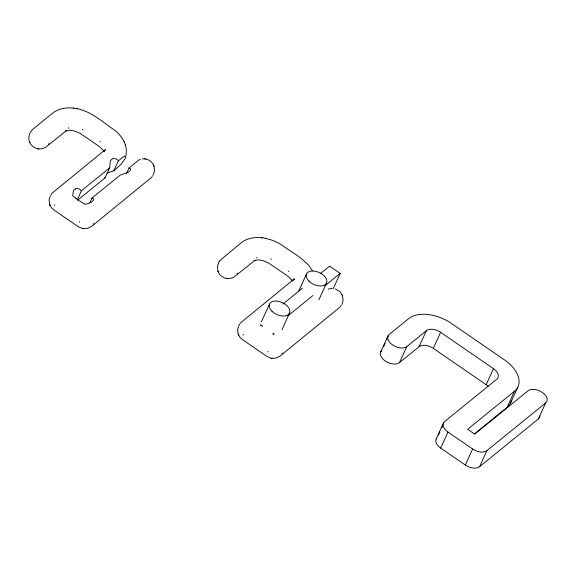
<?xml version="1.0" encoding="UTF-8"?>
<svg xmlns="http://www.w3.org/2000/svg" width="576" height="576" viewBox="0 0 576 576"><rect width="100%" height="100%" fill="white"/><g stroke="black" fill="none" stroke-linecap="round" stroke-linejoin="round"><path stroke-width="0.86" d="M126.022 155.959L126.36 149.062L125.23 144.374M104.422 151.402L104.587 150.876M48.557 144.187L48.852 143.546M68.148 128.282L68.436 127.642M50.335 195.638L49.039 200.045L49.752 204.754M51.149 194.933L51.444 194.292M82.397 129.924L82.692 129.276M54.518 205.409L54.814 204.768M100.015 142.034L100.31 141.394M77.537 199.274L81.41 190.771L109.706 167.789L110.311 161.237A10.152 6.473 55.4 0 1 111.017 160.027L112.385 158.918A10.152 6.473 55.4 0 1 113.702 158.486L116.582 159.005L118.411 160.726L113.832 170.777L107.035 173.074M79.186 222.372L79.474 221.731M89.87 202.68L91.98 198.043L120.276 175.061L127.073 172.764A10.152 4.558 -1.8 0 0 128.498 172.051L129.866 170.942A10.152 4.558 -1.8 0 0 130.435 170.028L130.399 168.602L128.981 167.998L126.511 173.405M77.522 200.261L105.127 177.84L109.706 167.789M93.434 224.014L93.73 223.373M152.194 176.292L152.489 175.644M153.302 174.938L154.598 170.532L153.893 165.83M219.463 261.72L219.751 261.072M237.082 273.83L237.377 273.19M256.666 257.926L256.961 257.285M239.674 324.576L239.962 323.935M270.922 259.567L271.21 258.919M243.043 335.052L243.331 334.411M261.446 321.797L269.489 304.15M288.54 271.678L288.828 271.037M267.703 352.015L267.998 351.374M298.807 290.945L306.482 274.104M281.93 329.789L289.606 312.941M281.959 353.657L282.247 353.016M318.924 299.736L326.606 282.895M333.317 288.504L340.207 273.391L329.63 266.126L320.573 273.485M340.718 305.935L341.014 305.294M341.827 304.582L343.123 300.175L342.41 295.474M380.743 351.864L388.058 335.822M383.681 346.507L385.142 343.296M386.971 339.286L388.066 336.881M381.852 350.518A10.98 6.545 24.5 0 0 385.222 360.994A10.98 6.545 24.5 0 0 399.47 362.628L406.786 346.586L426.37 330.682A10.98 6.545 24.5 0 1 440.626 332.316L493.481 368.669A10.98 6.545 24.5 0 1 496.843 379.145L444.614 421.567A10.98 6.545 24.5 0 0 447.984 432.043L472.644 449.006A10.98 6.545 24.5 0 0 486.9 450.641L545.659 402.919A10.98 6.545 24.5 0 0 542.29 392.443A10.98 6.545 24.5 0 0 528.041 390.802L474.718 434.11L467.669 429.264L514.462 391.262A32.94 19.642 24.5 0 0 504.36 359.827L451.505 323.482A32.94 19.642 24.5 0 0 408.751 318.564L389.167 334.469A10.98 6.545 24.5 0 0 392.537 344.945A10.98 6.545 24.5 0 0 406.786 346.586M399.47 362.628L419.062 346.723L426.37 330.682M419.062 346.723A10.98 6.545 24.5 0 1 433.31 348.365L440.626 332.316M436.19 438.955L443.506 422.914M438.401 435.204L439.862 431.993M441.691 427.982L442.786 425.578M539.892 415.944A10.98 6.545 24.5 0 1 538.351 418.961L479.585 466.682A10.98 6.545 24.5 0 1 465.336 465.048L440.669 448.085L447.984 432.043M488.261 386.431A10.98 6.545 24.5 0 0 486.166 384.71L493.481 368.669M465.336 465.048L472.644 449.006M479.585 466.682L486.9 450.641M474.329 433.958L507.154 407.304L514.462 391.262M510.48 403.25L517.788 387.209M538.351 418.961L545.659 402.919M104.782 150.523L105.674 149.357L51.667 193.522M218.894 261.929L217.354 266.832L218.059 271.534M239.105 324.792L237.564 329.688L238.27 334.397M293.306 280.166L293.846 279.202L293.371 279.929M219.658 260.741L241.315 242.676C247.19 238.075 255.06 236.902 262.303 237.794M151.97 177.062L91.462 226.505L87.343 228.478L83.326 228.686M240.192 323.165L294.199 279L293.4 279.713L294.048 279.072L293.695 279.482M340.495 306.706L279.986 356.148L275.861 358.128L271.85 358.33M118.411 160.726C119.002 160.862 126.36 152.813 125.518 157.594A7.747 1.764 -55.5 0 1 124.769 159.242L120.794 164.578L113.832 170.777M128.981 167.998L139.313 159.653L140.515 159.732M282.931 304.056L302.443 288.202M287.921 315.857L313.02 295.474M324.871 285.847L340.207 273.391M75.384 188.971L74.023 190.073A10.152 6.473 55.4 0 0 73.318 191.282L72.698 195.847L75.478 198.014M328.205 289.094L332.366 288.403M142.258 158.839L144.979 158.861M105.127 177.84L104.443 177.79M91.98 198.043L93.398 198.648L93.434 200.081A10.152 4.558 -1.8 0 1 92.866 200.988L91.505 202.097A10.152 4.558 -1.8 0 1 90.072 202.81L85.154 204.415L80.921 201.758A10.152 2.29 31.4 0 1 79.15 200.678L76.99 199.188M73.786 108.151C66.535 107.258 58.666 108.432 52.79 113.033L33.235 128.916C29.498 131.897 27.698 137.376 29.542 141.89M38.448 148.86L42.048 148.759L45.425 147.463L66.586 130.507L65.678 130.968L69.761 130.176L74.592 131.011L80.014 133.33L99.382 146.563L103.781 150.876L103.55 150.545M226.973 278.503L230.566 278.402L233.95 277.114L255.103 260.15L254.203 260.611L258.286 259.819L263.117 260.654L268.538 262.973L287.906 276.206L292.298 280.519L292.075 280.188M77.09 108.684C91.735 111.6 102.96 122.422 114.991 130.428C119.592 134.244 123.487 139.104 125.41 144.828M145.613 158.962C149.479 159.653 152.834 162.554 154.073 166.284M29.354 141.437C30.593 145.166 33.955 148.068 37.814 148.759M265.615 238.327L272.894 240.437L279.691 243.662L300.341 257.674L308.47 264.953L312.43 270.886M49.565 204.3L51.444 207.706L53.885 209.938L78.336 226.75L82.692 228.578M217.879 271.08C219.118 274.81 222.473 277.711 226.339 278.402M238.09 333.943L239.969 337.349L242.41 339.581L266.861 356.393L271.21 358.222M73.519 108.108L77.285 108.713M144.72 158.818L145.814 158.998M37.62 148.723L38.714 148.903M262.044 237.758L265.81 238.356M82.49 228.55L83.585 228.722M226.138 278.374L227.232 278.546M271.015 358.193L272.11 358.366M335.182 288.85L339.905 291.629L342.598 295.927M273.499 333.979L274.118 334.303L272.686 333.317M433.31 348.365L486.166 384.71M262.613 326.39L260.453 324.907L261.497 325.728M81.079 190.296L79.142 188.842L76.68 188.554A10.152 6.473 55.4 0 0 75.413 188.95M81.086 190.31L81.41 190.771M342.094 294.689L342.259 295.106M292.392 280.591L292.565 281.009M218.21 271.901L218.383 272.318M238.421 334.764L238.594 335.174M153.569 165.046L153.742 165.463M124.114 141.638L124.286 142.056M103.874 150.948L104.04 151.358M29.693 142.258L29.858 142.675M49.896 205.114L50.069 205.531M511.387 400.846A32.94 19.642 24.5 0 1 507.154 407.304M440.669 448.085A10.98 6.545 24.5 0 1 436.666 438.235M76.903 199.13A10.152 2.29 31.4 0 1 75.442 197.986M308.938 281.124A10.98 6.545 24.5 0 0 326.426 283.262A10.98 6.545 24.5 0 0 314.266 271.102A10.98 6.545 24.5 0 0 308.938 281.124M271.937 311.17A10.98 6.545 24.5 0 0 289.433 313.315A10.98 6.545 24.5 0 0 277.272 301.147A10.98 6.545 24.5 0 0 271.937 311.17"/></g></svg>
